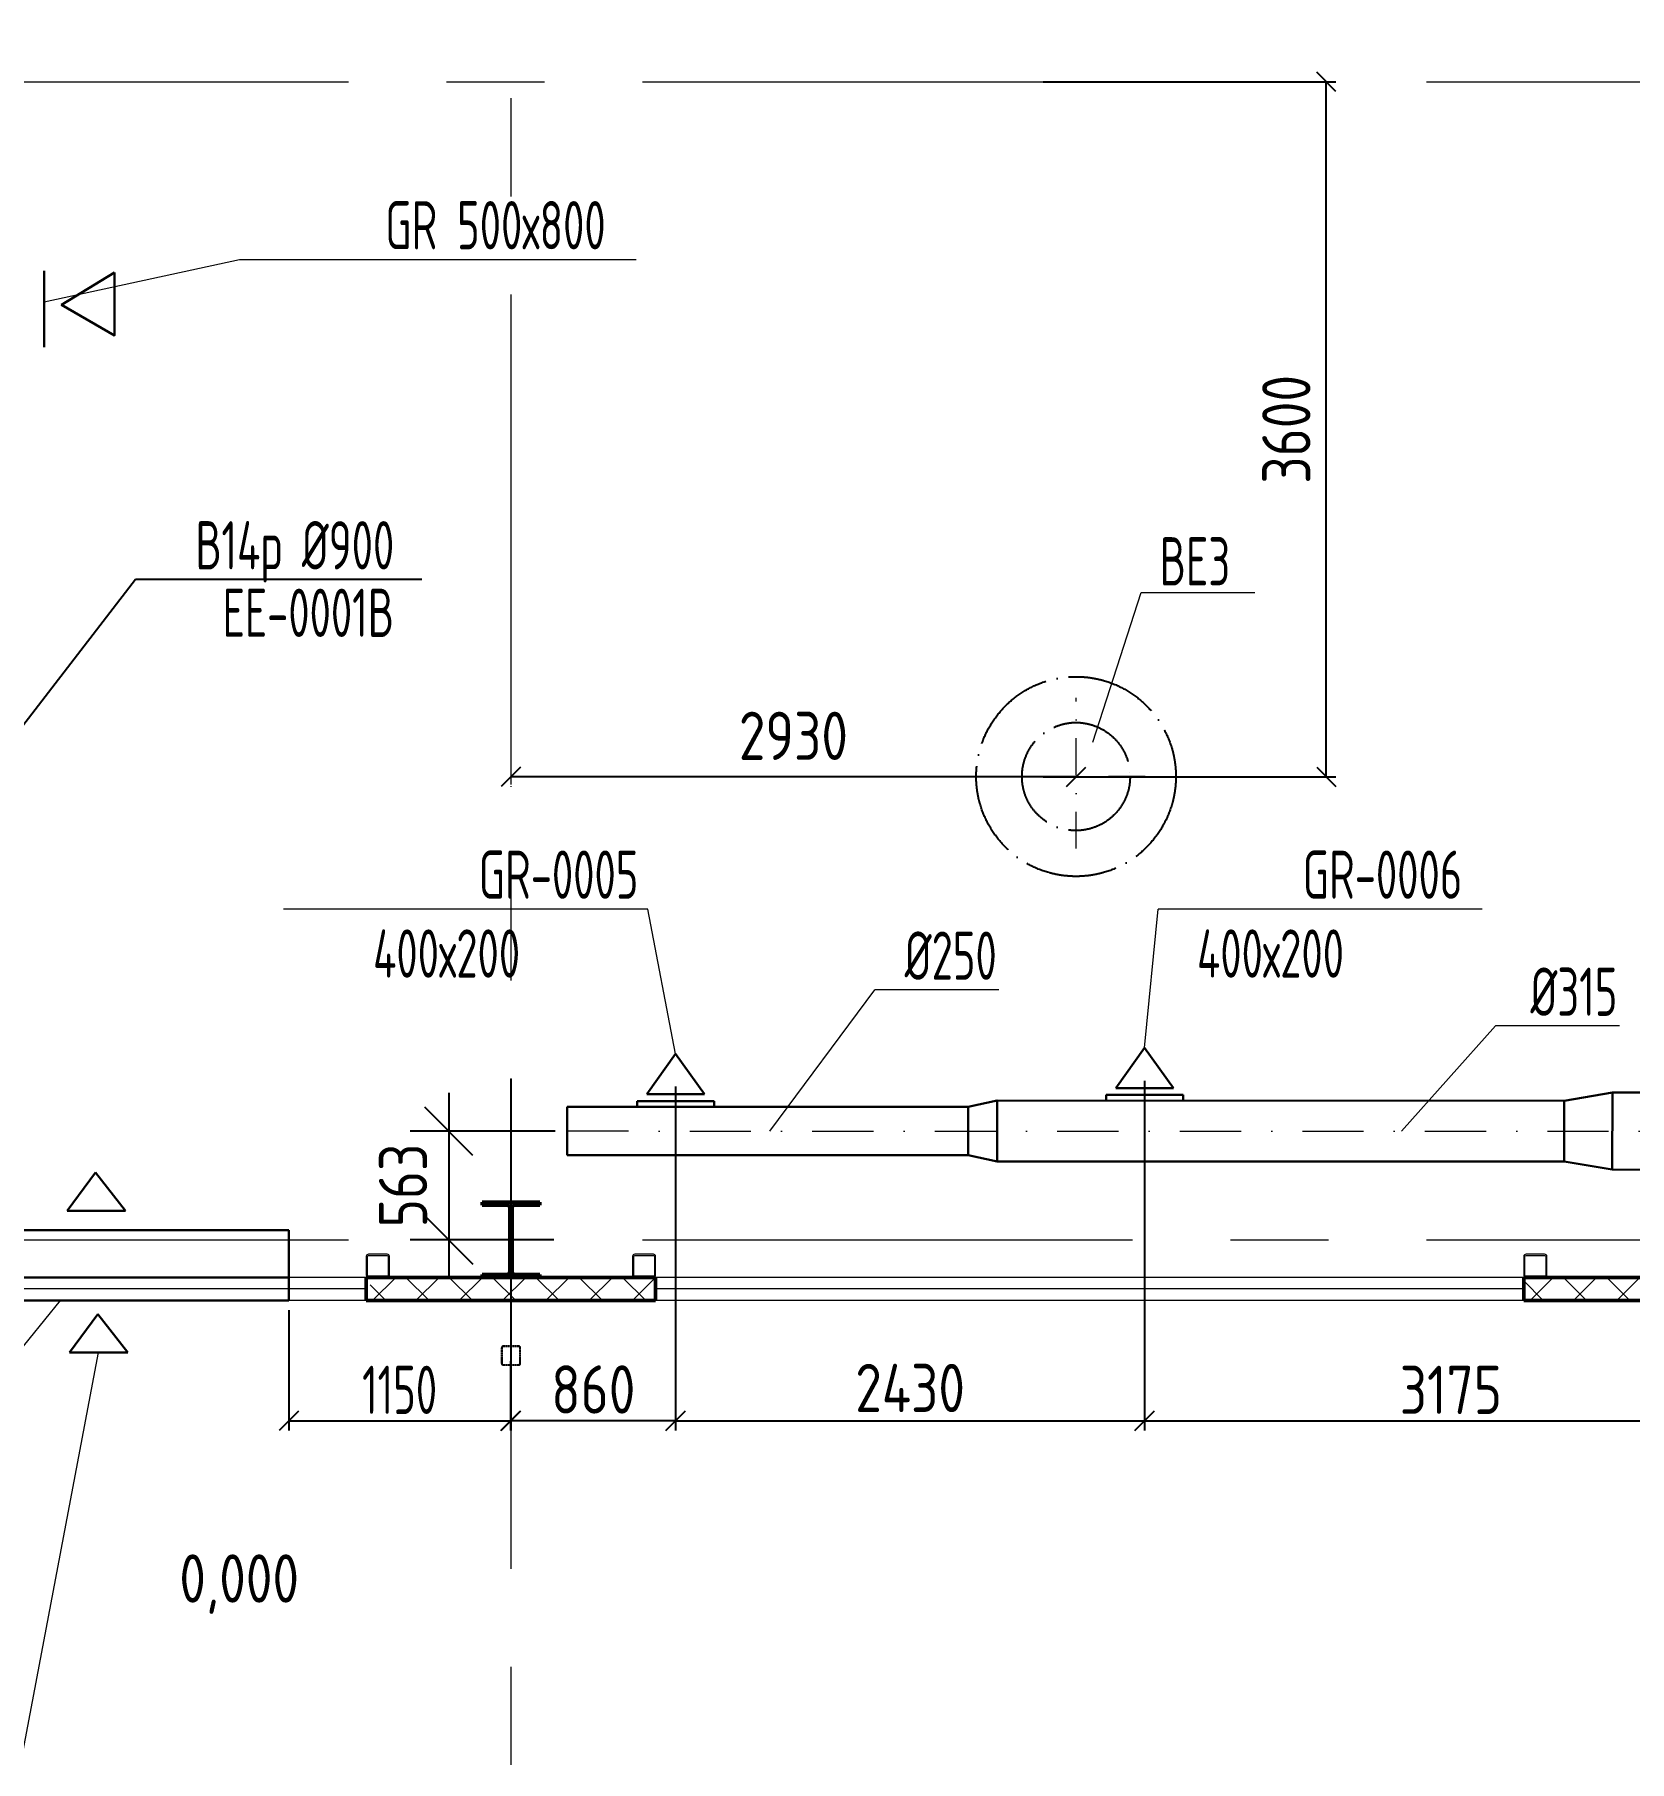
# Model space of a CAD drawing. Header units: millimetres. Extents: x -553547 to 230550, y -59438 to 214451.
# Drawn here: x 101857 to 110125, y -40041 to -31092 of the extents above; entities that cross this region are included whole.
import ezdxf
from ezdxf import colors
from ezdxf.entities.mleader import LeaderData, LeaderLine
from ezdxf.math import Vec2, Vec3

# ---------------------------------------------------------------- set-up
doc = ezdxf.new("R2010")
doc.units = ezdxf.units.MM
for name, pattern in [('ACAD_ISO04W100', [30, 24, -3, 0, -3]), ('GOST2.303 6', [12, 8, -1.5, 1, -1.5]), ('TRATTOPUNTO2', [12.7, 6.35, -3.175, 0, -3.175]), ('осевая', [50.8, 31.75, -6.35, 6.35, -6.35])]:
    doc.linetypes.add(name, pattern=pattern)
for name, color, linetype, lineweight in [('0Оси', 252, 'GOST2.303 6', 13), ('_Оси', 252, 'Continuous', 9), ('АР_Окна', 160, 'Continuous', 20), ('АР_Размеры', 7, 'Continuous', 20), ('АР_Стены и перегородки', 154, 'Continuous', 50), ('АР_Штриховка', 7, 'Continuous', 20), ('Вытяжка', 5, 'Continuous', 30), ('ОВ выноски вент. оборудование и клапаны', 7, 'Continuous', 15), ('ОВ текст', 7, 'Continuous', 15), ('приток', 10, 'Continuous', 30), ('текст ов', 7, 'Continuous', 15)]:
    doc.layers.add(name, color=color, linetype=linetype, lineweight=lineweight)
doc.styles.add('GOST 2.304', font='cs_gost2304.shx', dxfattribs={"width": 0.8})
doc.styles.add('GOST type A', font='GOST2304A.ttf')
doc.styles.get("Standard").update_dxf_attribs({"font": 'arial.ttf'})
doc.styles.add('ГОСТ', font='cs_gost2304.shx')
doc.styles.add('ГОСТ 2.304', font='CS_Gost2304.shx')
doc.dimstyles.new('ISO-25', dxfattribs={"dimtxt": 2.5, "dimasz": 2.5, "dimexe": 1.25, "dimexo": 0.625, "dimtad": 1, "dimtxsty": 'Standard', "dimcen": 2.5, "dimadec": 0, "dimazin": 0, "dimtfac": 1, "dimtmove": 0, "dimatfit": 3, "dimfxl": 1, "dimarcsym": 0})
doc.dimstyles.new('СПДС', dxfattribs={"dimscale": 100, "dimtxt": 2.5, "dimasz": 2.5, "dimexe": 2, "dimexo": 0.625, "dimgap": 1, "dimtad": 1, "dimdec": 0, "dimtxsty": 'ГОСТ 2.304', "dimblk": 'OBLIQUE', "dimblk1": 'OBLIQUE', "dimblk2": 'OBLIQUE', "dimcen": 2.5, "dimdle": 2, "dimadec": 0, "dimazin": 2, "dimtfac": 0.75, "dimtdec": 4, "dimtmove": 1, "dimatfit": 3, "dimfxl": 1, "dimtfill": 1, "dimtolj": 1, "dimarcsym": 1})

# ---------------------------------------------------------------- blocks, each defined once
blk = doc.blocks.new('Несущая колонна')
at = {"color": 0, "linetype": 'ByBlock', "lineweight": -2, "extrusion": (0, 0, -1)}
for p, q in [((74798.1, 37252.3), (74798.1, 37267.3)), ((74798.1, 37267.3), (75098.1, 37267.3)), ((74798.1, 37252.3), (74929.1, 37252.3)), ((74942.1, 36905.3), (74942.1, 37239.3)), ((74954.1, 36905.3), (74954.1, 37239.3)), ((74967.1, 37252.3), (75098.1, 37252.3)), ((75098.1, 37252.3), (75098.1, 37267.3)), ((74798.1, 36877.3), (74798.1, 36892.3)), ((74798.1, 36892.3), (74929.1, 36892.3)), ((74798.1, 36877.3), (75098.1, 36877.3)), ((74967.1, 36892.3), (75098.1, 36892.3)), ((75098.1, 36877.3), (75098.1, 36892.3))]:
    blk.add_line(p, q, dxfattribs=at)
at = {"color": 18, "lineweight": 0, "true_color": 0x000000}
for points in [[(74948.1, 37267.3), (74948.1, 36877.3)], [(74954.1, 37072.3), (74942.1, 37072.3)]]:
    blk.add_lwpolyline(points, dxfattribs=at)
at = {"color": 0, "linetype": 'ByBlock', "lineweight": -2, "extrusion": (0, 0, -1)}
for centre, start, end in [((-74929.1, 37239.3), 90, 180), ((-74967.1, 37239.3), 360, 90), ((-74929.1, 36905.3), 180, 270), ((-74967.1, 36905.3), 270, 0)]:
    blk.add_arc(centre, 13, start, end, dxfattribs=at)
blk = doc.blocks.new('A$C62bef24c')
at = {"color": 252}
for points in [[(11960, -650.2), (12040, -650.2, 0.414214), (12050, -640.2), (12050, -560.2, 0.414214), (12040, -550.2), (11960, -550.2, 0.414214), (11950, -560.2), (11950, -640.2, 0.414214)], [(11960, -646.2), (12040, -646.2, 0.414214), (12046, -640.2), (12046, -560.2, 0.414214), (12040, -554.2), (11960, -554.2, 0.414214), (11954, -560.2), (11954, -640.2, 0.414214)]]:
    blk.add_lwpolyline(points, format="xyb", close=True, dxfattribs=at)
blk = doc.blocks.new('_Oblique')
at = {"color": 0, "linetype": 'ByBlock', "lineweight": -2}
blk.add_line((-0.5, -0.5), (0.5, 0.5), dxfattribs=at)
blk = doc.blocks.new('*D369')
at = {"layer": 'Defpoints', "color": 0, "lineweight": 30, "transparency": 16777216}
for p in [(104326.5, -36453.4), (105180.1, -36494.1), (104326.5, -38275.7)]:
    blk.add_point(p, dxfattribs=at)
at = {"layer": 'ОВ текст', "color": 0, "lineweight": -2, "transparency": 16777216}
for p, q in [((104326.5, -36503.4), (104326.5, -38325.7)), ((105180.1, -36544.1), (105180.1, -38325.7)), ((105180.1, -38275.7), (104326.5, -38275.7))]:
    blk.add_line(p, q, dxfattribs=at)
at = {"layer": 'ОВ текст', "color": 0, "lineweight": -2, "transparency": 16777216, "xscale": 100, "yscale": 100, "zscale": 100, "rotation": 180}
blk.add_blockref('_Oblique', (104326.5, -38275.7), dxfattribs=at)
at = {"layer": 'ОВ текст', "color": 0, "lineweight": -2, "transparency": 16777216, "xscale": 100, "yscale": 100, "zscale": 100}
blk.add_blockref('_Oblique', (105180.1, -38275.7), dxfattribs=at)
at = {"layer": 'ОВ текст', "color": 0, "lineweight": 15, "transparency": 16777216, "insert": (104753.3, -38113.4), "char_height": 250, "attachment_point": 5, "style": 'ГОСТ', "bg_fill": 3, "box_fill_scale": 1.1, "bg_fill_color": 256, "bg_fill_true_color": 13158600, "bg_fill_transparency": 0}
blk.add_mtext('860', dxfattribs=at)
blk = doc.blocks.new('*D370')
at = {"layer": 'Defpoints', "color": 0, "lineweight": 30, "transparency": 16777216}
for p in [(105180.1, -36494.1), (107611.1, -36464.3), (107611.1, -38275.7)]:
    blk.add_point(p, dxfattribs=at)
at = {"layer": 'ОВ текст', "color": 0, "lineweight": -2, "transparency": 16777216}
for p, q in [((105180.1, -36544.1), (105180.1, -38325.7)), ((107611.1, -36514.3), (107611.1, -38325.7)), ((105180.1, -38275.7), (107611.1, -38275.7))]:
    blk.add_line(p, q, dxfattribs=at)
at = {"layer": 'ОВ текст', "color": 0, "lineweight": -2, "transparency": 16777216, "xscale": 100, "yscale": 100, "zscale": 100, "rotation": 180}
blk.add_blockref('_Oblique', (105180.1, -38275.7), dxfattribs=at)
at = {"layer": 'ОВ текст', "color": 0, "lineweight": -2, "transparency": 16777216, "xscale": 100, "yscale": 100, "zscale": 100}
blk.add_blockref('_Oblique', (107611.1, -38275.7), dxfattribs=at)
at = {"layer": 'ОВ текст', "color": 0, "lineweight": 15, "transparency": 16777216, "insert": (106395.6, -38105.8), "char_height": 250, "attachment_point": 5, "style": 'ГОСТ', "bg_fill": 3, "box_fill_scale": 1.1, "bg_fill_color": 256, "bg_fill_true_color": 13158600, "bg_fill_transparency": 0}
blk.add_mtext('2430', dxfattribs=at)
blk = doc.blocks.new('*D371')
at = {"layer": 'Defpoints', "color": 0, "lineweight": 30, "transparency": 16777216}
for p in [(110786.1, -36380.8), (107611.1, -36464.3), (110786.1, -38275.7)]:
    blk.add_point(p, dxfattribs=at)
at = {"layer": 'ОВ текст', "color": 0, "lineweight": -2, "transparency": 16777216}
for p, q in [((110786.1, -36430.8), (110786.1, -38325.7)), ((107611.1, -36514.3), (107611.1, -38325.7)), ((107611.1, -38275.7), (110786.1, -38275.7))]:
    blk.add_line(p, q, dxfattribs=at)
at = {"layer": 'ОВ текст', "color": 0, "lineweight": -2, "transparency": 16777216, "xscale": 100, "yscale": 100, "zscale": 100, "rotation": 180}
blk.add_blockref('_Oblique', (107611.1, -38275.7), dxfattribs=at)
at = {"layer": 'ОВ текст', "color": 0, "lineweight": -2, "transparency": 16777216, "xscale": 100, "yscale": 100, "zscale": 100}
blk.add_blockref('_Oblique', (110786.1, -38275.7), dxfattribs=at)
at = {"layer": 'ОВ текст', "color": 0, "lineweight": 15, "transparency": 16777216, "insert": (109198.6, -38115.5), "char_height": 250, "attachment_point": 5, "style": 'ГОСТ', "bg_fill": 3, "box_fill_scale": 1.1, "bg_fill_color": 256, "bg_fill_true_color": 13158600, "bg_fill_transparency": 0}
blk.add_mtext('3175', dxfattribs=at)
blk = doc.blocks.new('*D377')
at = {"layer": 'Defpoints', "color": 0, "lineweight": 30, "transparency": 16777216}
for p in [(103174.6, -37652.8), (104323.7, -37916), (104323.7, -38275.7)]:
    blk.add_point(p, dxfattribs=at)
at = {"layer": 'ОВ текст', "color": 0, "lineweight": -2, "transparency": 16777216}
for p, q in [((103174.6, -37702.8), (103174.6, -38325.7)), ((104323.7, -37966), (104323.7, -38325.7)), ((103174.6, -38275.7), (104323.7, -38275.7))]:
    blk.add_line(p, q, dxfattribs=at)
at = {"layer": 'ОВ текст', "color": 0, "lineweight": -2, "transparency": 16777216, "xscale": 100, "yscale": 100, "zscale": 100, "rotation": 180}
blk.add_blockref('_Oblique', (103174.6, -38275.7), dxfattribs=at)
at = {"layer": 'ОВ текст', "color": 0, "lineweight": -2, "transparency": 16777216, "xscale": 100, "yscale": 100, "zscale": 100}
blk.add_blockref('_Oblique', (104323.7, -38275.7), dxfattribs=at)
at = {"layer": 'ОВ текст', "color": 0, "lineweight": 15, "transparency": 16777216, "insert": (103749.2, -38115.5), "char_height": 250, "attachment_point": 5, "style": 'ГОСТ', "bg_fill": 3, "box_fill_scale": 1.1, "bg_fill_color": 256, "bg_fill_true_color": 13158600, "bg_fill_transparency": 0}
blk.add_mtext('{\\W0.8;1150}', dxfattribs=at)
blk = doc.blocks.new('*D326')
at = {"layer": 'Defpoints', "color": 0, "lineweight": 30, "ltscale": 100, "transparency": 16777216}
for p in [(104618.2, -36775.5), (104004.6, -37338.8), (104611.7, -37338.8)]:
    blk.add_point(p, dxfattribs=at)
at = {"layer": 'ОВ текст', "color": 0, "lineweight": -2, "ltscale": 100, "transparency": 16777216}
for p, q in [((104004.6, -36575.5), (104004.6, -37538.8)), ((104555.7, -36775.5), (103804.6, -36775.5)), ((104549.2, -37338.8), (103804.6, -37338.8))]:
    blk.add_line(p, q, dxfattribs=at)
at = {"layer": 'ОВ текст', "color": 0, "lineweight": 15, "ltscale": 100, "transparency": 16777216, "insert": (103767.2, -37056.4), "char_height": 250, "attachment_point": 5, "rotation": 90, "style": 'ГОСТ 2.304', "bg_fill": 3, "box_fill_scale": 1.1, "bg_fill_color": 256, "bg_fill_true_color": 13158600, "bg_fill_transparency": 0}
blk.add_mtext('\\A1;563', dxfattribs=at)
at = {"layer": 'ОВ текст', "color": 0, "lineweight": -2, "ltscale": 100, "transparency": 16777216, "xscale": 250, "yscale": 250, "zscale": 250}
for p, rotation in [((104004.6, -36775.5), 90), ((104004.6, -37338.8), 270)]:
    blk.add_blockref('_Oblique', p, dxfattribs=dict(at, rotation=rotation))
blk = doc.blocks.new('*D329')
at = {"layer": 'Defpoints', "color": 0, "lineweight": 30, "transparency": 16777216}
for p in [(104325.5, -34937.1), (104325.5, -34938.1), (107255.7, -34938.1)]:
    blk.add_point(p, dxfattribs=at)
at = {"layer": 'ОВ текст', "color": 0, "lineweight": -2, "transparency": 16777216}
for p, q in [((107255.7, -34938.1), (104325.5, -34938.1)), ((104325.5, -34987.1), (104325.5, -34988.1))]:
    blk.add_line(p, q, dxfattribs=at)
at = {"layer": 'ОВ текст', "color": 0, "lineweight": -2, "transparency": 16777216, "xscale": 100, "yscale": 100, "zscale": 100, "rotation": 180}
blk.add_blockref('_Oblique', (104325.5, -34938.1), dxfattribs=at)
at = {"layer": 'ОВ текст', "color": 0, "lineweight": -2, "transparency": 16777216, "xscale": 100, "yscale": 100, "zscale": 100}
blk.add_blockref('_Oblique', (107255.7, -34938.1), dxfattribs=at)
at = {"layer": 'ОВ текст', "color": 0, "lineweight": 15, "transparency": 16777216, "insert": (105790.6, -34726.2), "char_height": 250, "attachment_point": 5, "style": 'ГОСТ', "bg_fill": 3, "box_fill_scale": 1.1, "bg_fill_color": 256, "bg_fill_true_color": 13158600, "bg_fill_transparency": 0}
blk.add_mtext('2930', dxfattribs=at)
blk = doc.blocks.new('*D330')
at = {"layer": 'Defpoints', "color": 0, "lineweight": 30, "transparency": 16777216}
for p in [(107035.7, -31337.8), (108553.1, -31337.8), (107035.7, -34938.1)]:
    blk.add_point(p, dxfattribs=at)
at = {"layer": 'ОВ текст', "color": 0, "lineweight": -2, "transparency": 16777216}
for p, q in [((107085.7, -31337.8), (108603.1, -31337.8)), ((108553.1, -34938.1), (108553.1, -31337.8)), ((107085.7, -34938.1), (108603.1, -34938.1))]:
    blk.add_line(p, q, dxfattribs=at)
at = {"layer": 'ОВ текст', "color": 0, "lineweight": -2, "transparency": 16777216, "xscale": 100, "yscale": 100, "zscale": 100}
for p, rotation in [((108553.1, -31337.8), 90), ((108553.1, -34938.1), 270)]:
    blk.add_blockref('_Oblique', p, dxfattribs=dict(at, rotation=rotation))
at = {"layer": 'ОВ текст', "color": 0, "lineweight": 15, "transparency": 16777216, "insert": (108345.7, -33138), "char_height": 250, "attachment_point": 5, "rotation": 90, "style": 'ГОСТ', "bg_fill": 3, "box_fill_scale": 1.1, "bg_fill_color": 256, "bg_fill_true_color": 13158600, "bg_fill_transparency": 0}
blk.add_mtext('3600', dxfattribs=at)
blk = doc.blocks.new('_None')
blk = doc.blocks.new('АР')
at = {"layer": 'АР_Штриховка', "lineweight": 13}
h = blk.add_hatch(dxfattribs=at)
h.set_pattern_fill('ANSI37', color=252, scale=50)
h.set_pattern_definition([(45, (585097.62, -263359.88), (-112.2532, 112.2532), []), (135, (585097.62, -263359.88), (-112.2532, -112.2532), [])])
h.paths.add_polyline_path([(657143.9, -252104.1), (658623.9, -252104.1), (658623.9, -251984.1), (657143.9, -251983.9)])
h = blk.add_hatch(dxfattribs=at)
h.set_pattern_fill('ANSI37', color=252, scale=50)
h.set_pattern_definition([(45, (591097.62, -263359.88), (-112.2532, 112.2532), []), (135, (591097.62, -263359.88), (-112.2532, -112.2532), [])])
h.paths.add_polyline_path([(663123.9, -252104.1), (664623.9, -252104.1), (664623.9, -251984.1), (663123.9, -251984.1)])
at = {"color": 252, "linetype": 'Continuous', "ltscale": 0.5}
for p, q in [((657123.9, -251876), (657123.9, -251972)), ((657129.9, -251972), (657129.9, -251876)), ((657231.9, -251864), (657135.9, -251864)), ((657135.9, -251870), (657231.9, -251870)), ((657237.9, -251876), (657237.9, -251972)), ((657243.9, -251972), (657243.9, -251876)), ((658503.9, -251876), (658503.9, -251972)), ((658509.9, -251972), (658509.9, -251876)), ((658611.9, -251864), (658515.9, -251864)), ((658515.9, -251870), (658611.9, -251870)), ((658617.9, -251876), (658617.9, -251972)), ((658623.9, -251972), (658623.9, -251876)), ((663123.9, -251876), (663123.9, -251972)), ((663129.9, -251972), (663129.9, -251876)), ((663231.9, -251864), (663135.9, -251864)), ((663135.9, -251870), (663231.9, -251870)), ((663237.9, -251876), (663237.9, -251972)), ((663243.9, -251972), (663243.9, -251876)), ((657231.9, -251978), (657135.9, -251978)), ((657135.9, -251984), (657231.9, -251984)), ((658611.9, -251978), (658515.9, -251978)), ((658515.9, -251984), (658611.9, -251984)), ((663231.9, -251978), (663135.9, -251978)), ((663135.9, -251984), (663231.9, -251984))]:
    blk.add_line(p, q, dxfattribs=at)
for centre, start, end in [((657135.9, -251876), 90, 180), ((657231.9, -251876), 0, 90), ((658515.9, -251876), 90, 180), ((658611.9, -251876), 0, 90), ((663135.9, -251876), 90, 180), ((663231.9, -251876), 0, 90), ((657135.9, -251972), 180, 270), ((657231.9, -251972), 270, 0), ((658515.9, -251972), 180, 270), ((658611.9, -251972), 270, 0), ((663135.9, -251972), 180, 270), ((663231.9, -251972), 270, 0)]:
    blk.add_arc(centre, 12, start, end, dxfattribs=at)
at = {"color": 252, "linetype": 'Continuous', "ltscale": 0.5, "extrusion": (0, 0, -1)}
for centre, start, end in [((-657135.9, -251876), 0, 90), ((-657231.9, -251876), 90, 180), ((-658515.9, -251876), 0, 90), ((-658611.9, -251876), 90, 180), ((-663135.9, -251876), 0, 90), ((-663231.9, -251876), 90, 180)]:
    blk.add_arc(centre, 6, start, end, dxfattribs=at)
at = {"color": 252, "linetype": 'Continuous', "ltscale": 0.5, "extrusion": (3.78956e-14, 1.56969e-14, -1)}
for centre in [(-657135.9, -251972, 0), (-658515.9, -251972, 0), (-663135.9, -251972, 0)]:
    blk.add_arc(centre, 6, 270, 0, dxfattribs=at)
at = {"color": 252, "linetype": 'Continuous', "ltscale": 0.5, "extrusion": (-1.56969e-14, 3.78956e-14, -1)}
for centre in [(-657231.9, -251972, 0), (-658611.9, -251972, 0), (-663231.9, -251972, 0)]:
    blk.add_arc(centre, 6, 180, 270, dxfattribs=at)
at = {"layer": '_Оси', "color": 252, "linetype": 'осевая', "ltscale": 80}
for p, q in [((657873.9, -234697.8), (657873.9, -259400.3)), ((638234.9, -245789.1), (689234.4, -245789.1)), ((638234.9, -251789.1), (685885.7, -251789.1))]:
    blk.add_line(p, q, dxfattribs=at)
at = {"layer": 'АР_Окна', "color": 252}
for p, q in [((657123.9, -251984.2), (654123.9, -251984.2)), ((663123.9, -251984.1), (658623.9, -251984.1)), ((657123.9, -252044.1), (654123.9, -252044.1)), ((663123.9, -252044.1), (658623.9, -252044.1)), ((657123.9, -252104.1), (654123.9, -252104.1)), ((663123.9, -252104.1), (658623.9, -252104.1))]:
    blk.add_line(p, q, dxfattribs=at)
at = {"layer": 'АР_Стены и перегородки', "color": 252}
for p, q in [((657123.9, -252104.1), (657123.9, -251984.1)), ((657123.9, -251984.1), (658623.9, -251984.1)), ((658623.9, -252104.1), (658623.9, -251984.1)), ((663123.9, -252104.1), (663123.9, -251984.1)), ((663123.9, -251984.1), (664623.9, -251984.1)), ((657123.9, -252104.1), (658623.9, -252104.1)), ((663123.9, -252104.1), (664623.9, -252104.1))]:
    blk.add_line(p, q, dxfattribs=at)
at = {"layer": '0Оси', "color": 252}
blk.add_blockref('A$C62bef24c', (645873.9, -251789.1), dxfattribs=at)
at = {"layer": 'АР_Стены и перегородки', "color": 252}
blk.add_blockref('Несущая колонна', (582925.8, -288861.3), dxfattribs=at)
at = {"color": 252}
ml = blk.add_multileader_mtext('Standard', dxfattribs=at)
ml.set_content('0,000', color=252, style='GOST type A')
ml.set_leader_properties(color=256)
ml.build(insert=Vec2(0, 0))
ml.multileader.update_dxf_attribs({"has_dogleg": 0, "has_text_frame": 1, "text_left_attachment_type": 7, "text_right_attachment_type": 6, "dogleg_length": 0, "arrow_head_size": 200})
ctx = ml.context
ctx.base_point, ctx.char_height, ctx.arrow_head_size, ctx.landing_gap_size, ctx.plane_origin = Vec3(649404.1, -245448.8), 250, 200, 50, Vec3(-514199.9, -248177.5)
ctx.left_attachment, ctx.right_attachment = 7, 6
notes = []
notes.append((ctx, [(0, (0, 0, 0), (0, 0), (1, 0), 1, [])]))
ctx.mtext.insert, ctx.mtext.flow_direction = Vec3(649454.1, -245161.3), 5
ml = blk.add_multileader_mtext('Standard', dxfattribs=at)
ml.set_content('0,000', color=252, style='GOST type A')
ml.set_leader_properties(color=256)
ml.build(insert=Vec2(0, 0))
ml.multileader.update_dxf_attribs({"has_dogleg": 0, "has_text_frame": 1, "text_left_attachment_type": 7, "text_right_attachment_type": 6, "dogleg_length": 0, "arrow_head_size": 200})
ctx = ml.context
ctx.base_point, ctx.char_height, ctx.arrow_head_size, ctx.landing_gap_size, ctx.plane_origin = Vec3(641715.8, -241787.5), 250, 200, 50, Vec3(-521888.2, -239063.6)
ctx.left_attachment, ctx.right_attachment = 7, 6
notes.append((ctx, [(0, (0, 0, 0), (0, 0), (1, 0), 1, [])]))
ctx.mtext.insert, ctx.mtext.flow_direction = Vec3(641765.8, -241500), 5
ml = blk.add_multileader_mtext('Standard', dxfattribs=at)
ml.set_content('0,000', color=252, style='GOST type A')
ml.set_leader_properties(color=256)
ml.build(insert=Vec2(0, 0))
ml.multileader.update_dxf_attribs({"has_dogleg": 0, "has_text_frame": 1, "text_left_attachment_type": 7, "text_right_attachment_type": 6, "dogleg_length": 0, "arrow_head_size": 200})
ctx = ml.context
ctx.base_point, ctx.char_height, ctx.arrow_head_size, ctx.landing_gap_size, ctx.plane_origin = Vec3(656104.7, -253706.8), 250, 200, 50, Vec3(-507499.3, -250982.9)
ctx.left_attachment, ctx.right_attachment = 7, 6
notes.append((ctx, [(0, (0, 0, 0), (0, 0), (1, 0), 1, [])]))
ctx.mtext.insert, ctx.mtext.flow_direction = Vec3(656154.7, -253419.3), 5
ml = blk.add_multileader_mtext('Standard', dxfattribs=at)
ml.set_content('0,000', color=252, style='GOST type A')
ml.set_leader_properties(color=256)
ml.build(insert=Vec2(0, 0))
ml.multileader.update_dxf_attribs({"has_dogleg": 0, "has_text_frame": 1, "text_left_attachment_type": 7, "text_right_attachment_type": 6, "dogleg_length": 0, "arrow_head_size": 200})
ctx = ml.context
ctx.base_point, ctx.char_height, ctx.arrow_head_size, ctx.landing_gap_size, ctx.plane_origin = Vec3(674120.3, -254449.4), 250, 200, 50, Vec3(-489483.8, -251725.5)
ctx.left_attachment, ctx.right_attachment = 7, 6
notes.append((ctx, [(0, (0, 0, 0), (0, 0), (1, 0), 1, [])]))
ctx.mtext.insert, ctx.mtext.flow_direction = Vec3(674170.3, -254161.9), 5
ml = blk.add_multileader_mtext('Standard', dxfattribs=at)
ml.set_content('0,000', color=252, style='GOST type A')
ml.set_leader_properties(color=256)
ml.build(insert=Vec2(0, 0))
ml.multileader.update_dxf_attribs({"has_dogleg": 0, "has_text_frame": 1, "text_left_attachment_type": 7, "text_right_attachment_type": 6, "dogleg_length": 0, "arrow_head_size": 200})
ctx = ml.context
ctx.base_point, ctx.char_height, ctx.arrow_head_size, ctx.landing_gap_size, ctx.plane_origin = Vec3(683757.5, -246454.6), 250, 200, 50, Vec3(-479846.5, -243730.6)
ctx.left_attachment, ctx.right_attachment = 7, 6
notes.append((ctx, [(0, (0, 0, 0), (0, 0), (1, 0), 1, [])]))
ctx.mtext.insert, ctx.mtext.flow_direction = Vec3(683807.5, -246167), 5
ml = blk.add_multileader_mtext('Standard', dxfattribs=at)
ml.set_content('+0,600', color=252, style='GOST type A')
ml.set_leader_properties(color=256)
ml.build(insert=Vec2(0, 0))
ml.multileader.update_dxf_attribs({"has_dogleg": 0, "has_text_frame": 1, "text_left_attachment_type": 7, "text_right_attachment_type": 6, "dogleg_length": 0, "arrow_head_size": 200})
ctx = ml.context
ctx.base_point, ctx.char_height, ctx.arrow_head_size, ctx.landing_gap_size, ctx.plane_origin = Vec3(651984.7, -241980.5), 250, 200, 50, Vec3(-511405.9, -240931)
ctx.left_attachment, ctx.right_attachment = 7, 6
notes.append((ctx, [(0, (0, 0, 0), (0, 0), (1, 0), 1, [])]))
ctx.mtext.insert, ctx.mtext.flow_direction = Vec3(652034.7, -241693), 5
ml = blk.add_multileader_mtext('Standard', dxfattribs=at)
ml.set_content('-0,100', color=252, style='GOST type A')
ml.set_leader_properties(color=256)
ml.build(insert=Vec2(0, 0))
ml.multileader.update_dxf_attribs({"has_dogleg": 0, "has_text_frame": 1, "text_left_attachment_type": 7, "text_right_attachment_type": 6, "dogleg_length": 0, "arrow_head_size": 200})
ctx = ml.context
ctx.base_point, ctx.char_height, ctx.arrow_head_size, ctx.landing_gap_size, ctx.plane_origin = Vec3(648501.3, -240196.6, 75705.6), 250, 200, 50, Vec3(-514889.3, -239147.1, 75705.6)
ctx.left_attachment, ctx.right_attachment = 7, 6
notes.append((ctx, [(0, (0, 0, 0), (0, 0), (1, 0), 1, [])]))
ctx.mtext.insert, ctx.mtext.flow_direction = Vec3(648551.3, -239909, 75705.6), 5
for ctx, leaders in notes:
    for number, flags, end, landing, length, lines in leaders:
        leader = LeaderData()
        leader.index, (leader.has_last_leader_line, leader.has_dogleg_vector, leader.attachment_direction) = number, flags
        leader.last_leader_point, leader.dogleg_vector, leader.dogleg_length = Vec3(end), Vec3(landing), length
        for number, points, colour, breaks in lines:
            line = LeaderLine()
            line.index, line.vertices, line.color, line.breaks = number, Vec3.list(points), colors.encode_raw_color(colour), breaks
            leader.lines.append(line)
        ctx.leaders.append(leader)

msp = doc.modelspace()

# ---------------------------------------------------------------- linework, layer by layer
at = {"layer": 'Вытяжка', "linetype": 'TRATTOPUNTO2', "lineweight": 15, "ltscale": 30}
for p, q in [((107255.708, -35310.634), (107255.708, -34529.648)), ((107613.649, -34937.14), (106958.651, -34937.14))]:
    msp.add_line(p, q, dxfattribs=at)
at = {"layer": 'Вытяжка', "color": 4, "ltscale": 100}
for points in [[(101907.007, -32315.698), (101907.007, -32712.686)], [(102271.824, -32325.52), (102271.824, -32651.388), (101997.059, -32492.753), (102271.824, -32325.52)]]:
    msp.add_lwpolyline(points, dxfattribs=at)
at = {"layer": 'Вытяжка', "linetype": 'ACAD_ISO04W100', "lineweight": 25, "ltscale": 20}
for radius in [517.5, 280]:
    msp.add_circle((107255.708, -34937.14), radius, dxfattribs=at)
at = {"layer": 'ОВ текст', "linetype": 'Continuous'}
for p, q in [((104975.008, -32259.462), (102919.573, -32259.462)), ((107342.096, -34758.857), (107592.689, -33982.937)), ((107592.689, -33982.937), (108182.944, -33982.937)), ((105035.239, -35624.937), (103147.192, -35624.937)), ((109360.645, -35624.937), (107680.839, -35624.937)), ((105667.986, -36774.12), (106212.963, -36042.616)), ((106855.183, -36042.616), (106212.963, -36042.616)), ((108941.963, -36774.453), (109430.287, -36229.548)), ((110072.507, -36229.548), (109430.287, -36229.548))]:
    msp.add_line(p, q, dxfattribs=at)
at = {"layer": 'ОВ текст'}
for p, q in [((105180.119, -36374.806), (105035.239, -35624.937)), ((107611.121, -36342.553), (107680.839, -35624.937)), ((101990.455, -37652.8), (101351.675, -38436.671))]:
    msp.add_line(p, q, dxfattribs=at)
msp.add_lwpolyline([(101796.998, -39985.459), (102188.841, -37921.457)], dxfattribs=at)
at = {"layer": 'приток'}
for p, q in [((105180.119, -36374.806), (105030.119, -36583.859)), ((105330.119, -36583.859), (105180.119, -36374.806)), ((105330.119, -36583.859), (105030.119, -36583.859)), ((102025.621, -37187.457), (102172.935, -36988.926)), ((102172.935, -36988.926), (102328.061, -37187.457)), ((102328.061, -37187.457), (102025.621, -37187.457)), ((102037.621, -37921.457), (102184.935, -37722.926)), ((102184.935, -37722.926), (102340.061, -37921.457)), ((102340.061, -37921.457), (102037.621, -37921.457))]:
    msp.add_line(p, q, dxfattribs=at)
at = {"layer": 'приток', "color": 241}
for p, q in [((110035.723, -36574.014), (110035.648, -36974.014)), ((104618.171, -36649.014), (104618.145, -36899.014)), ((106696.12, -36649.225), (106696.094, -36899.225)), ((106846.152, -36616.74), (106846.12, -36931.74)), ((109785.664, -36617.039), (109785.632, -36932.039)), ((101274.62, -37287.973), (103174.62, -37287.973)), ((103174.62, -37287.973), (103174.62, -37652.8)), ((101274.62, -37532.973), (103174.62, -37532.973)), ((101274.62, -37652.8), (103174.62, -37652.8))]:
    msp.add_line(p, q, dxfattribs=at)
at = {"layer": 'приток', "color": 241, "linetype": 'TRATTOPUNTO2', "lineweight": 15, "ltscale": 50}
msp.add_line((104618.12, -36774.014), (129834.594, -36776.578), dxfattribs=at)
at = {"layer": 'текст ов'}
msp.add_line((102919.573, -32259.462), (101907.007, -32478.965), dxfattribs=at)

# ---------------------------------------------------------------- block references
at = {"layer": 'АР_Размеры', "color": 18, "true_color": 0x000000}
msp.add_blockref('АР', (-553547.366, 214451.275), dxfattribs=at)

# ---------------------------------------------------------------- texts
at = {"layer": 'ОВ текст', "linetype": 'Continuous', "style": 'ГОСТ 2.304', "width": 0.8}
for p in [(103508.884, -35979.386), (107779.768, -35979.386)]:
    msp.add_text(' 400х200', height=250, dxfattribs=at).set_placement(p)
at = {"layer": 'ОВ текст', "linetype": 'Continuous', "char_height": 250, "width": 7852.99712, "line_spacing_factor": 0.84}
for s, insert, attachment_point, style in [('{\\W0.8;GR 500х800}', (104817.453, -32079.99), 6, 'ГОСТ 2.304'), ('{\\W0.8;ВЕ3}', (107688.828, -33821.822), 4, 'ГОСТ 2.304'), ('{\\W0.8;GR-0005}', (104987.184, -35445.464), 6, 'ГОСТ'), ('{\\W0.8;GR-0006}', (109258.068, -35445.464), 6, 'ГОСТ'), ('{\\W0.8;%%C250}', (106844.795, -35865.343), 6, 'ГОСТ 2.304'), ('{\\W0.8;%%C315}', (110062.119, -36052.276), 6, 'ГОСТ 2.304')]:
    msp.add_mtext(s, dxfattribs=dict(at, insert=insert, attachment_point=attachment_point, style=style))

# ---------------------------------------------------------------- next in the draw order: dimensions: what is measured, and where the dimension line sits
at = {"layer": 'ОВ текст', "lineweight": 15}
dim = msp.add_linear_dim(base=(104325.5, -34938.14), p1=(107255.708, -34938.14), p2=(104325.5, -34937.14), dimstyle='ISO-25', override={"dimtxt": 250, "dimasz": 100, "dimexe": 50, "dimexo": 50, "dimgap": 70, "dimdec": 0, "dimlunit": 5, "dimtxsty": 'ГОСТ', "dimblk1": 'Oblique', "dimblk2": 'Oblique', "dimsah": 1, "dimtfill": 1}, dxfattribs=at)
dim.commit()
dim.dimension.update_dxf_attribs({"geometry": '*D329', "text_midpoint": (105790.604, -34726.224)})
dim = msp.add_linear_dim(base=(104326.5, -38275.666), p1=(105180.119, -36494.085), p2=(104326.5, -36453.415), text='860', dimstyle='ISO-25', override={"dimtxt": 250, "dimasz": 100, "dimexe": 50, "dimexo": 50, "dimgap": 30, "dimtxsty": 'ГОСТ', "dimblk1": 'Oblique', "dimblk2": 'Oblique', "dimsah": 1, "dimtfill": 1}, dxfattribs=at)
dim.commit()
dim.dimension.update_dxf_attribs({"geometry": '*D369', "text_midpoint": (104753.31, -38113.431)})

# ---------------------------------------------------------------- next in the draw order: leaders
at = {"layer": 'ОВ выноски вент. оборудование и клапаны', "lineweight": 15}
ml = msp.add_multileader_mtext('Standard', dxfattribs=at)
ml.set_content('{\\Fcs_gost2304|c204;\\W0.8;В14р %%C900\\PEE-0001B }', color=256, style='GOST 2.304')
ml.set_leader_properties()
ml.set_arrow_properties(name='NONE')
ml.build(insert=Vec2(0, 0))
ml.multileader.update_dxf_attribs({"text_left_attachment_type": 6, "text_right_attachment_type": 6, "dogleg_length": 100, "arrow_head_size": 250})
ctx = ml.context
ctx.base_point, ctx.char_height, ctx.arrow_head_size, ctx.plane_origin = Vec3(102479.401, -33913.645), 250, 250, Vec3(96533.788, -33472.144)
ctx.left_attachment, ctx.right_attachment, ctx.text_align_type = 6, 6, 2
notes = []
notes.append((ctx, [(0, (1, 1, 0), (102379.401, -33913.645), (1, 0), 100, [(0, [(101744.72, -34739.311)], 0, [])])]))
ctx.mtext.insert, ctx.mtext.alignment, ctx.mtext.line_spacing_factor, ctx.mtext.flow_direction = Vec3(103721.401, -33613.645), 3, 0.84, 5
ctx.mtext.has_bg_fill, ctx.mtext.bg_color, ctx.mtext.bg_scale_factor, ctx.mtext.bg_transparency, ctx.mtext.use_window_bg_color = 1, -1073741824, 1, 0, 1
for ctx, leaders in notes:
    for number, flags, end, landing, length, lines in leaders:
        leader = LeaderData()
        leader.index, (leader.has_last_leader_line, leader.has_dogleg_vector, leader.attachment_direction) = number, flags
        leader.last_leader_point, leader.dogleg_vector, leader.dogleg_length = Vec3(end), Vec3(landing), length
        for number, points, colour, breaks in lines:
            line = LeaderLine()
            line.index, line.vertices, line.color, line.breaks = number, Vec3.list(points), colors.encode_raw_color(colour), breaks
            leader.lines.append(line)
        ctx.leaders.append(leader)

# ---------------------------------------------------------------- next in the draw order: linework, layer by layer
at = {"layer": 'приток', "color": 241}
msp.add_line((104980.107, -36619.108), (104980.107, -36649.05), dxfattribs=at)

# ---------------------------------------------------------------- next in the draw order: dimensions: what is measured, and where the dimension line sits
at = {"layer": 'ОВ текст', "lineweight": 15}
dim = msp.add_linear_dim(base=(108553.147, -31337.8), p1=(107035.708, -34938.14), p2=(107035.708, -31337.8), angle=90, dimstyle='ISO-25', override={"dimtxt": 250, "dimasz": 100, "dimexe": 50, "dimexo": 50, "dimgap": 70, "dimdec": 0, "dimlunit": 5, "dimtxsty": 'ГОСТ', "dimblk1": 'Oblique', "dimblk2": 'Oblique', "dimsah": 1, "dimtfill": 1}, dxfattribs=at)
dim.commit()
dim.dimension.update_dxf_attribs({"geometry": '*D330', "text_midpoint": (108345.736, -33137.97)})
for base, p1, p2, text, override, picture, middle in [((107611.121, -38275.666), (105180.119, -36494.085), (107611.121, -36464.332), '2430', {"dimtxt": 250, "dimasz": 100, "dimexe": 50, "dimexo": 50, "dimgap": 30, "dimtxsty": 'ГОСТ', "dimblk1": 'Oblique', "dimblk2": 'Oblique', "dimsah": 1, "dimtfill": 1}, '*D370', (106395.62, -38105.805)), ((104323.684, -38275.666), (103174.62, -37652.8), (104323.684, -37916.04), '{\\W0.8;1150}', {"dimscale": 1, "dimtxt": 250, "dimasz": 100, "dimexe": 50, "dimexo": 50, "dimgap": 30, "dimtxsty": 'ГОСТ', "dimblk1": 'Oblique', "dimblk2": 'Oblique', "dimsah": 1, "dimtfill": 1}, '*D377', (103749.152, -38115.488))]:
    dim = msp.add_linear_dim(base=base, p1=p1, p2=p2, text=text, dimstyle='ISO-25', override=override, dxfattribs=at)
    dim.commit()
    dim.dimension.update_dxf_attribs({"geometry": picture, "text_midpoint": middle})
at = {"layer": 'ОВ текст', "color": 7, "lineweight": 15, "ltscale": 100}
dim = msp.add_linear_dim(base=(104004.58, -37338.8), p1=(104618.158, -36775.47), p2=(104611.697, -37338.8), angle=90, dimstyle='СПДС', dxfattribs=at)
dim.commit()
dim.dimension.update_dxf_attribs({"geometry": '*D326', "text_midpoint": (104004.58, -37056.406), "dimtype": 160})

# ---------------------------------------------------------------- next in the draw order: linework, layer by layer
at = {"layer": 'приток', "color": 241}
for p, q in [((107411.108, -36586.855), (107411.108, -36616.798)), ((105380.107, -36619.148), (105380.107, -36649.091))]:
    msp.add_line(p, q, dxfattribs=at)
for points in [[(104618.158, -36649.014), (106696.132, -36649.225)], [(105180.107, -36619.108), (104980.107, -36619.108)], [(105180.107, -36619.108), (105380.107, -36619.148)], [(106696.132, -36649.225), (106846.152, -36616.74)], [(104618.133, -36899.014), (106696.107, -36899.225)], [(106696.107, -36899.225), (106846.12, -36931.74)]]:
    msp.add_lwpolyline(points, dxfattribs=at)

# ---------------------------------------------------------------- next in the draw order: dimensions: what is measured, and where the dimension line sits
at = {"layer": 'ОВ текст', "lineweight": 15}
dim = msp.add_linear_dim(base=(110786.121, -38275.666), p1=(107611.121, -36464.332), p2=(110786.121, -36380.832), dimstyle='ISO-25', override={"dimtxt": 250, "dimasz": 100, "dimexe": 50, "dimexo": 50, "dimgap": 30, "dimtxsty": 'ГОСТ', "dimblk1": 'Oblique', "dimblk2": 'Oblique', "dimsah": 1, "dimtfill": 1}, dxfattribs=at)
dim.commit()
dim.dimension.update_dxf_attribs({"geometry": '*D371', "text_midpoint": (109198.621, -38115.488)})

# ---------------------------------------------------------------- next in the draw order: linework, layer by layer
at = {"layer": 'приток'}
for p, q in [((107611.121, -36342.553), (107461.121, -36551.606)), ((107761.121, -36551.606), (107611.121, -36342.553)), ((107761.121, -36551.606), (107461.121, -36551.606))]:
    msp.add_line(p, q, dxfattribs=at)
at = {"layer": 'приток', "color": 241}
msp.add_line((107811.108, -36586.895), (107811.108, -36616.838), dxfattribs=at)
for points in [[(107611.108, -36586.855), (107411.108, -36586.855)], [(107611.108, -36586.855), (107811.108, -36586.895)], [(109785.664, -36617.039), (110035.723, -36574.014)], [(110035.657, -36574.014), (115283.944, -36574.547)], [(106846.136, -36616.74), (109785.636, -36617.039)], [(106846.104, -36931.74), (109785.604, -36932.039)], [(109785.632, -36932.039), (110035.583, -36974.014)], [(110035.583, -36974.014), (115283.903, -36974.973)]]:
    msp.add_lwpolyline(points, dxfattribs=at)

# ---------------------------------------------------------------- next in the draw order: block references
at = {"layer": 'АР_Размеры', "color": 18, "true_color": 0x000000}
msp.add_blockref('АР', (-485509.064, 206951.83), dxfattribs=at)

doc.saveas('drawing.dxf')
